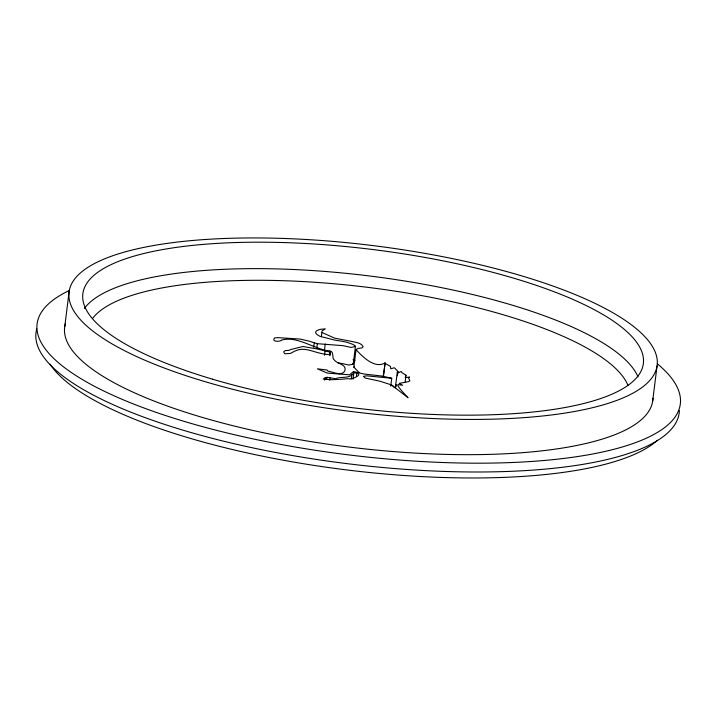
<?xml version="1.0" encoding="UTF-8"?>
<svg xmlns="http://www.w3.org/2000/svg" width="716" height="716" viewBox="0 0 716 716"><rect width="100%" height="100%" fill="white"/><g stroke="black" fill="none" stroke-linecap="round" stroke-linejoin="round"><path stroke-width="1.07" d="M330.174 353.579L330.228 352.174L319.336 349.444A27.682 7.813 7.1 0 0 317.644 349.068L302.957 346.499L292.397 349.131A31.155 8.798 7.1 0 0 290.329 349.73L288.852 350.321A5.647 1.593 7.1 0 1 287.385 350.491L286.973 350.5A9.917 2.801 7.1 0 0 285.29 350.572L283.939 351.52A25.848 7.294 7.1 0 0 283.885 352.335L284.404 353.328A4.833 1.36 7.1 0 0 285.165 353.749L290.436 353.444L294.553 351.216A77.614 21.91 7.1 0 1 296.433 350.482C304.497 347.171 312.847 351.699 320.741 353.355A53.038 14.973 7.1 0 0 324.008 354.089L330.031 354.724A49.771 14.051 7.1 0 0 330.112 354.286L330.174 353.597M64.762 326.594L69.148 291.331M313.715 347.197L314.261 342.785L312.033 342.087A54.505 15.394 7.1 0 1 309.598 341.255L300.156 339.062L277.495 337.612A2.354 0.662 7.1 0 1 276.976 337.782L274.953 337.836A2.291 0.644 7.1 0 0 274.416 337.997C271.337 341.962 279.258 341.747 281.325 340.431L281.567 340.028C296.827 336.046 311.881 347.564 326.845 350.607C333.656 350.276 332.358 353.802 333.182 358.591A34.341 9.693 7.1 0 0 334.327 360.059C337.039 363.907 346.052 364.167 345.085 369.787A165.36 46.692 7.1 0 1 344.727 371.04C341.89 376.491 332.609 371.837 327.928 371.112L327.481 370.432A3.831 1.083 7.1 0 0 326.845 370.02L317.421 368.83L327.319 373.081L349.408 374.808A7.518 2.121 7.1 0 0 350.035 374.414L353.543 371.532L363.952 374.003L382.255 376.097A26.152 7.384 7.1 0 0 384.519 376.625L391.733 378.263L390.775 385.987M316.794 348.092L317.34 343.689L314.261 342.785M321.386 336.869L321.967 331.338A14.687 4.144 7.1 0 1 322.397 330.738L325.341 328.859L320.965 329.262A25.74 7.267 7.1 0 0 318.71 329.834L316.302 330.926L315.55 332.367A24.935 7.044 7.1 0 0 318.164 335.33L319.121 335.902A8.306 2.345 7.1 0 0 320.097 336.332L334.121 339.957A39.192 11.062 7.1 0 0 337.88 340.619L341.255 341.138A21.874 6.176 7.1 0 1 344.53 341.765C345.631 341.747 359.083 345.81 354.107 346.83A22.599 6.381 7.1 0 0 352.988 347.009L351.046 347.43L346.088 346.329A21.507 6.068 7.1 0 0 342.695 345.64L317.34 343.689M324.446 350.625L325.27 344.011M324.509 355.27L325.064 350.858M324.751 380.187L325.019 377.985L326.988 377.296L335.043 378.63A3.392 0.958 7.1 0 0 336.126 378.531C342.015 376.186 350.026 379.265 353.883 372.571L356.792 373.26A10.015 2.828 7.1 0 1 357.893 373.537C362.171 375.13 350.786 380.151 348.379 378.657A74.786 21.113 7.1 0 0 344.262 378.988L340.252 379.355M326.72 379.498L326.988 377.296M329.906 355.798L330.228 352.156M329.781 380.169L330.049 377.967M351.341 378.988L351.896 374.575M353.257 363.809L355.458 346.177M359.208 372.58L353.865 367.227L356.058 349.596L358.027 348.423L361.992 347.895L363.155 346.741C361.061 342.346 355.073 342.454 350.93 341.228A12.888 3.643 7.1 0 0 348.423 340.816L334.605 338.14L321.958 332.475M353.06 379.185L353.883 372.571M356.38 376.562L356.792 373.26M383.239 376.544L385.127 362.958L383.337 377.278M395.322 387.893L397.246 372.463L397.989 371.577L396.592 369.984A36.194 10.221 7.1 0 1 395.787 369.17L394.31 367.747L390.739 368.785L390.489 366.449L384.895 363.227M396.02 386.81L396.297 384.608M397.398 375.793L397.944 371.389M405.158 381.816L405.981 375.202L401.971 372.714A5.576 1.575 7.1 0 1 401.81 372.123C401.184 370.163 398.535 373.922 397.246 372.463M652.643 401.282L657.037 366.019A296.317 83.665 7.1 0 0 227.294 238.383A296.317 83.665 7.1 0 0 204.955 381.628A296.317 83.665 7.1 0 0 657.037 366.019M353.865 367.227L354.348 366.69M325.019 377.985L323.211 379.033L329.709 379.65A72.083 20.352 7.1 0 0 332.43 379.677L339.25 379.435M390.685 385.647L392.484 385.432L393.236 386.336M391.733 378.263L366.637 375.828L363.424 376.365L365.241 378.066L375.605 380.277A77.122 21.775 7.1 0 1 380.339 381.333L391.589 384.957L408.039 397.783C407.073 396.601 394.265 383.507 398.561 384.662A14.114 3.983 7.1 0 1 399.51 384.904L402.643 385.244L399.125 383.4L408.227 381.718L409.847 380.814L408.541 377.842L409.561 377.055L405.265 377.636L405.981 375.202M385.038 362.914C375.032 369.071 362.645 356.998 356.058 349.596M338.077 362.878L340.494 363.272A21.507 6.068 7.1 0 1 343.895 363.952L348.844 365.062L350.804 364.641A22.599 6.381 7.1 0 1 351.914 364.462L353.346 364.158L352.764 363.406M353.006 359.808L355.029 360.318M393.397 386.55L393.594 386.792A36.194 10.221 7.1 0 0 394.4 387.607M652.92 398.212A296.317 83.665 7.1 0 1 345.694 446.623A296.317 83.665 7.1 0 1 65.451 323.516M657.369 363.817A324.097 91.505 7.1 0 1 347.323 454.732A324.097 91.505 7.1 0 1 69.255 290.526M84.381 308.48A282.426 79.745 7.1 0 1 368.65 275.866A282.426 79.745 7.1 0 1 638.001 376.867M679.394 410.617A324.097 91.505 7.1 0 1 343.385 463.189A324.097 91.505 7.1 0 1 36.758 328.913M92.713 318.28A273.163 77.122 7.1 0 1 369 287.501A273.163 77.122 7.1 0 1 627.95 385.378M657.494 440.215A314.834 88.891 7.1 0 1 344.942 469.705A314.834 88.891 7.1 0 1 50.102 364.238M212.366 379.14A282.426 79.745 7.1 0 0 643.254 364.274A282.426 79.745 7.1 0 0 233.658 242.617A282.426 79.745 7.1 0 0 212.366 379.14"/></g></svg>
